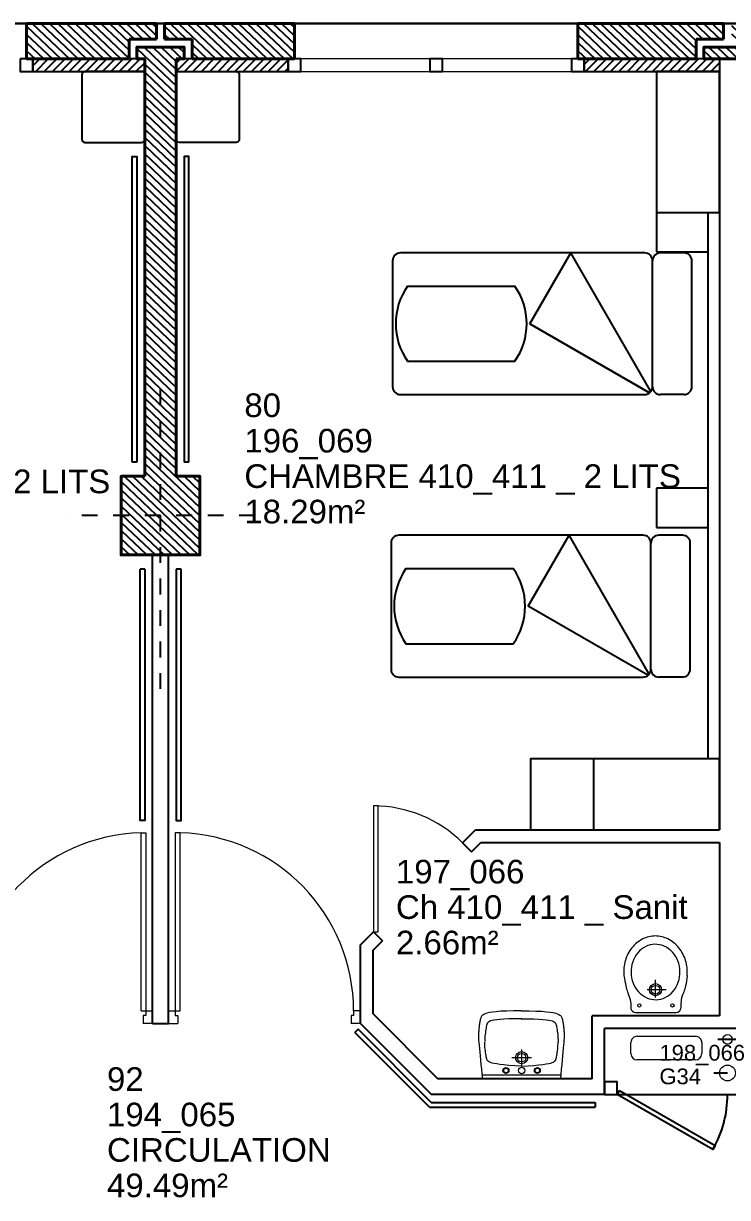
# Model space of a CAD drawing. Header units: metres. Extents: x -8 to 211, y -5 to 116.
# Drawn here: x 193.73 to 198.2, y 64.67 to 72.12 of the extents above; entities that cross this region are included whole.
import ezdxf

# ---------------------------------------------------------------- set-up
doc = ezdxf.new("R2010")
doc.units = ezdxf.units.M
doc.header["$LTSCALE"] = 0.6
doc.header["$MEASUREMENT"] = 0
doc.linetypes.add('CACHÉ', pattern=[0.25, 0.125, -0.125])
doc.linetypes.add('CONTINU', pattern=[0])
doc.layers.get('0').update_dxf_attribs({"linetype": 'CONTINUOUS'})
for name, color, linetype in [('001axes', 1, 'CONTINUOUS'), ('009 main courante', 181, 'CONTINUOUS'), ('400 Lits', 150, 'CONTINUOUS'), ('A_AGENC', 204, 'CONTINUOUS'), ('A_EQMP', 142, 'CONTINUOUS'), ('A_Etiqu_Gaine', 8, 'CONTINUOUS'), ('A_Etiqu_Gaine_ancien', 8, 'CONTINUOUS'), ('A_Etiqu_Gaine_code', 8, 'CONTINUOUS'), ('A_Etiqu_Local', 8, 'CONTINUOUS'), ('A_Etiqu_Local_ancien', 8, 'CONTINUOUS'), ('A_HACH_CLOIS', 7, 'CONTINU'), ('A_HACH_STRUC', 7, 'CONTINUOUS'), ('A_MUR_CLOIS', 8, 'CONTINU'), ('A_MURS_ALÈG', 7, 'CONTINU')]:
    doc.layers.add(name, color=color, linetype=linetype)
for name, color, linetype, lineweight in [('A_CHASS', 4, 'CONTINU', 0), ('A_MURS_STRU', 7, 'CONTINU', 40), ('A_PORTE', 8, 'CONTINU', 0), ('A_SANI', 5, 'CONTINU', 0), ('CONTOUR', 54, 'CONTINUOUS', 30)]:
    doc.layers.add(name, color=color, linetype=linetype, lineweight=lineweight)
doc.styles.add('Attribut', font='arial.ttf')

# ---------------------------------------------------------------- blocks, each defined once
blk = doc.blocks.new('A_Etiqu_Local')
at = {"style": 'Attribut', "flags": 1}
for tag, p in [('CODE_HOPITAL', (-0.4463, 1.632)), ('CODE_SITE', (-0.4463, 1.407)), ('CODE_BATIMENT', (-0.4463, 1.182)), ('CODE_SECTEUR', (-0.4463, 0.957)), ('CODE_ETAGE', (-0.4463, 0.732)), ('NOM_NORMALISE', (-0.4463, -0.843)), ('SECTEUR_ACTIVITE', (-0.4463, -1.068)), ('SOUS_SECTEUR_ACTIVITE', (-0.4463, -1.293)), ('VOLUME', (-0.4463, -1.518)), ('SERVICE', (-0.4463, -1.743)), ('CODE_UG', (-0.4463, -1.968)), ('CODE_UA', (-0.4463, -2.193)), ('CODE_POLE', (-0.4463, -2.418)), ('OCCUPANT_EXTERNE', (-0.4463, -2.643)), ('DISPONIBILITE', (-0.4463, -2.868)), ('ACCES_HANDICAPES', (-0.4463, -3.093)), ('NATURE_SOL', (-0.4463, -3.318)), ('RISQUE_LABORATOIRE', (-0.4463, -3.543)), ('AMIANTE', (-0.4463, -3.768))]:
    blk.add_attdef(tag, p, '', height=0.15, dxfattribs=at)
at = {"layer": 'A_Etiqu_Local', "style": 'Attribut'}
for tag, p in [('CODE_PIECE', (-0.4463, 0.282)), ('NOM_USAGE', (-0.4463, 0.057)), ('SURFACE', (-0.4463, -0.168))]:
    blk.add_attdef(tag, p, '', height=0.15, dxfattribs=at)
at = {"layer": 'A_Etiqu_Local_ancien', "style": 'Attribut'}
blk.add_attdef('CODE_PIECE_ANCIEN', (-0.4463, 0.507), '', height=0.15, dxfattribs=at)
blk = doc.blocks.new('A_Etiqu_Gaine')
at = {"style": 'Attribut', "flags": 1}
for tag, p in [('CODE_HOPITAL', (-0.4323, 0.8651)), ('CODE_SITE', (-0.4323, 0.7151)), ('CODE_BATIMENT', (-0.4323, 0.5651)), ('CODE_SECTEUR', (-0.4323, 0.4151)), ('CODE_ETAGE', (-0.4323, 0.2651)), ('NOM_NORMALISE', (-0.4323, -0.3349)), ('SECTEUR_ACTIVITE', (-0.4323, -0.4849)), ('SOUS_SECTEUR_ACTIVITE', (-0.4323, -0.6349)), ('SURFACE', (-0.4323, -0.7849)), ('CODE_UG', (-0.4323, -0.9349)), ('CODE_POLE', (-0.4323, -1.0849)), ('AMIANTE', (-0.4323, -1.2349))]:
    blk.add_attdef(tag, p, '', height=0.1, dxfattribs=at)
at = {"layer": 'A_Etiqu_Gaine', "style": 'Attribut'}
blk.add_attdef('NOM_USAGE', (-0.4323, -0.1849), '', height=0.1, dxfattribs=at)
at = {"layer": 'A_Etiqu_Gaine_ancien', "style": 'Attribut'}
blk.add_attdef('CODE_PIECE_ANCIEN', (-0.4323, 0.1151), '', height=0.1, dxfattribs=at)
at = {"layer": 'A_Etiqu_Gaine_code', "style": 'Attribut'}
blk.add_attdef('CODE_PIECE', (-0.4323, -0.0349), '', height=0.1, dxfattribs=at)

msp = doc.modelspace()

# ---------------------------------------------------------------- hatches: boundary and pattern name
at = {"layer": 'A_HACH_CLOIS'}
h = msp.add_hatch(dxfattribs=at)
h.set_pattern_fill('ANSI31', color=8, scale=0.3, style=0)
h.set_pattern_definition([(45, (191.049876, 71.815805), (-0.0265165, 0.0265165), [])])
h.paths.add_polyline_path([(194.4999, 71.8958), (193.7897, 71.8958), (193.7897, 71.8158), (194.4999, 71.8158)])
h.paths.add_polyline_path([(191.9097, 71.8958), (191.1998, 71.8958), (191.0499, 71.8958), (191.0499, 71.8158), (191.9097, 71.8158)])
h = msp.add_hatch(dxfattribs=at)
h.set_pattern_fill('ANSI31', color=8, scale=0.3, style=0)
h.set_pattern_definition([(45, (194.700057, 71.8158), (-0.0265165, 0.0265165), [])])
h.paths.add_polyline_path([(198.1499, 71.8958), (197.2898, 71.8958), (197.2898, 71.8158), (198.1499, 71.8158)])
h.paths.add_polyline_path([(195.4098, 71.8958), (194.7999, 71.8958), (194.7001, 71.8958), (194.7001, 71.8158), (195.4098, 71.8158)])
at = {"layer": 'A_HACH_STRUC', "linetype": 'Continuous'}
h = msp.add_hatch(dxfattribs=at)
h.set_pattern_fill('ANSI31', color=8, scale=0.3, angle=-88.5553, style=0)
h.set_pattern_definition([(316.4447, (193.74999, 71.895803), (0.0258395, 0.0271766), [])])
h.paths.add_polyline_path([(194.5749, 72.1208), (193.75, 72.1208), (193.75, 71.8958), (194.3999, 71.8958), (194.3999, 72.0208), (194.5749, 72.0208)])
h = msp.add_hatch(dxfattribs=at)
h.set_pattern_fill('ANSI31', color=8, scale=0.3, angle=-88.5553, style=0)
h.set_pattern_definition([(316.4447, (194.62488, 71.895803), (0.0258395, 0.0271766), [])])
h.paths.add_polyline_path([(195.4498, 72.1208), (194.6249, 72.1208), (194.6249, 72.0208), (194.7999, 72.0208), (194.7999, 71.8958), (195.4498, 71.8958)])
h = msp.add_hatch(dxfattribs=at)
h.set_pattern_fill('ANSI31', color=8, scale=0.3, angle=-88.5553, style=0)
h.set_pattern_definition([(316.4447, (197.250147, 71.895803), (0.02583954, 0.0271766), [])])
h.paths.add_polyline_path([(199.1499, 72.1208), (198.225, 72.1208), (198.225, 72.0208), (198.4, 72.0208), (198.4, 71.8958), (199.1499, 71.8958)])
h.paths.add_polyline_path([(198, 72.0208), (198.175, 72.0208), (198.175, 72.1208), (197.2501, 72.1208), (197.2501, 71.8958), (197.2898, 71.8958), (198, 71.8958)])
h = msp.add_hatch(dxfattribs=at)
h.set_pattern_fill('ANSI31', color=8, scale=0.3, angle=-88.5553, style=0)
h.set_pattern_definition([(316.4447, (194.349883, 68.746185), (0.02583954, 0.0271766), [])])
h.paths.add_polyline_path([(194.8499, 69.2462), (194.7001, 69.2462), (194.7001, 71.8158), (194.6999, 71.8158), (194.6999, 71.8958), (194.7499, 71.8958), (194.7499, 71.9708), (194.4499, 71.9708), (194.4499, 71.8958), (194.4999, 71.8958), (194.5, 71.8958), (194.5, 69.2462), (194.3499, 69.2462), (194.3499, 68.7462), (194.8499, 68.7462)])
h = msp.add_hatch(dxfattribs=at)
h.set_pattern_fill('ANSI31', color=8, scale=0.3, angle=-88.5553, style=0)
h.set_pattern_definition([(316.445, (198.05003, 71.895803), (0.0258395, 0.0271766), [])])
h.paths.add_polyline_path([(198.35, 71.9708), (198.05, 71.9708), (198.05, 71.8958), (198.2499, 71.8958), (198.35, 71.8958)])

# ---------------------------------------------------------------- linework, layer by layer
at = {"layer": '001axes', "color": 8, "linetype": 'CACHÉ'}
for p, q in [((194.5999, 67.8962), (194.5999, 69.7962)), ((195.1999, 68.9962), (193.9999, 68.9962))]:
    msp.add_line(p, q, dxfattribs=at)
at = {"layer": '009 main courante', "color": 8, "linetype": 'Continuous'}
for p, q in [((194.4497, 69.3362), (194.4197, 69.3362)), ((194.7801, 69.3362), (194.7501, 69.3362)), ((194.4997, 68.6562), (194.4697, 68.6562)), ((194.7301, 68.6562), (194.7001, 68.6562)), ((195.8545, 65.7356), (195.8333, 65.7144)), ((196.3067, 65.2409), (195.8333, 65.7144)), ((196.3192, 65.2709), (195.8545, 65.7356)), ((196.3067, 65.2409), (197.3601, 65.2409)), ((196.3192, 65.2709), (197.3601, 65.2709)), ((197.3601, 65.2709), (197.3601, 65.2409))]:
    msp.add_line(p, q, dxfattribs=at)
for points in [[(194.4197, 69.3362), (194.4197, 71.2758), (194.4497, 71.2758), (194.4497, 69.3362)], [(194.7801, 69.3362), (194.7801, 71.2758), (194.7501, 71.2758), (194.7501, 69.3362)], [(194.4997, 68.6562), (194.4997, 67.0608), (194.4697, 67.0608), (194.4697, 68.6562)], [(194.7001, 68.6562), (194.7001, 67.0608), (194.7301, 67.0608), (194.7301, 68.6562)]]:
    msp.add_lwpolyline(points, dxfattribs=at)
at = {"layer": '400 Lits', "color": 8, "linetype": 'Continuous'}
for p, q in [((196.0737, 70.6145), (196.0737, 69.8145)), ((197.674, 70.6645), (196.1237, 70.6645)), ((196.9443, 70.2145), (197.2041, 70.6645)), ((197.7128, 69.7833), (197.2041, 70.6645)), ((197.7237, 69.8145), (197.7237, 70.6145)), ((197.7237, 69.8145), (197.7237, 70.6145)), ((197.7237, 69.8145), (197.7237, 70.6145)), ((197.9237, 70.6645), (197.7737, 70.6645)), ((197.9737, 69.8145), (197.9737, 70.6145)), ((196.1682, 70.453), (196.8498, 70.453)), ((196.9443, 70.2145), (197.7049, 69.7754)), ((197.7049, 69.7754), (196.9443, 70.2145)), ((196.1682, 69.9759), (196.8498, 69.9759)), ((196.1237, 69.7645), (197.674, 69.7645)), ((197.9237, 69.7645), (197.7737, 69.7645)), ((196.0635, 68.8213), (196.0635, 68.0213)), ((197.6638, 68.8713), (196.1135, 68.8713)), ((196.9341, 68.4213), (197.1939, 68.8713)), ((197.7026, 67.9901), (197.1939, 68.8713)), ((197.7135, 68.0213), (197.7135, 68.8213)), ((197.7135, 68.0213), (197.7135, 68.8213)), ((197.7135, 68.0213), (197.7135, 68.8213)), ((197.9135, 68.8713), (197.7635, 68.8713)), ((197.9635, 68.0213), (197.9635, 68.8213)), ((196.158, 68.6598), (196.8396, 68.6598)), ((197.6947, 67.9821), (196.9341, 68.4213)), ((196.158, 68.1827), (196.8396, 68.1827)), ((196.1135, 67.9713), (197.6638, 67.9713)), ((197.9135, 67.9713), (197.7635, 67.9713))]:
    msp.add_line(p, q, dxfattribs=at)
for centre, radius, start, end in [((196.1237, 70.6145), 0.05, 89.99996, 180.00004), ((197.6737, 70.6145), 0.05, 0.00168, 90.00176), ((197.7737, 70.6145), 0.05, 89.99824, 179.99832), ((197.9237, 70.6145), 0.05, 0.00168, 90.00176), ((196.509, 70.2145), 0.416, 145.00777, 214.99254), ((196.509, 70.2145), 0.416, 325.00791, 34.99193), ((196.1237, 69.8145), 0.05, 180.00168, 270.00176), ((197.6737, 69.8145), 0.05, 269.99948, 359.99937), ((197.7737, 69.8145), 0.05, 180.00063, 270.00052), ((197.9237, 69.8145), 0.05, 269.99948, 359.99937), ((196.1135, 68.8213), 0.05, 89.99996, 180.00004), ((197.6635, 68.8213), 0.05, 0.00168, 90.00176), ((197.7635, 68.8213), 0.05, 89.99824, 179.99832), ((197.9135, 68.8213), 0.05, 0.00168, 90.00176), ((196.4988, 68.4213), 0.416, 145.00777, 214.99254), ((196.4988, 68.4213), 0.416, 325.00791, 34.99193), ((196.1135, 68.0213), 0.05, 180.00168, 270.00176), ((197.6635, 68.0213), 0.05, 269.99948, 359.99937), ((197.7635, 68.0213), 0.05, 180.00063, 270.00052), ((197.9135, 68.0213), 0.05, 269.99948, 359.99937)]:
    msp.add_arc(centre, radius, start, end, dxfattribs=at)
at = {"layer": 'A_AGENC', "color": 8, "linetype": 'Continuous'}
msp.add_lwpolyline([(197.4999, 65.3209), (197.4999, 65.4009), (197.4199, 65.4009), (197.4199, 65.3209), (198.9799, 65.3209)], dxfattribs=at)
msp.add_lwpolyline([(197.5149, 65.3469), (198.1212, 64.9969), (198.1062, 64.9709), (197.4999, 65.3209)], close=True, dxfattribs=at)
msp.add_arc((197.4999, 65.3209), 0.7, 329.99999, 359.99998, dxfattribs=at)
at = {"layer": 'A_CHASS', "color": 8, "linetype": 'Continuous'}
for p, q in [((197.2098, 71.8958), (195.4898, 71.8958)), ((195.4898, 71.8158), (197.2098, 71.8158))]:
    msp.add_line(p, q, dxfattribs=at)
at = {"layer": 'A_EQMP', "color": 8, "linetype": 'Continuous'}
for p, q in [((197.7499, 71.8158), (197.7499, 70.6708)), ((198.0751, 70.9208), (198.0751, 67.4509)), ((197.7499, 70.6708), (198.0751, 70.6708)), ((198.0751, 69.1708), (197.7499, 69.1708)), ((197.7499, 69.1708), (197.7499, 68.9208)), ((197.7499, 68.9208), (198.0751, 68.9208)), ((197.35, 67.4509), (197.35, 67.0009)), ((198.2615, 65.6709), (198.1385, 65.6709)), ((198.2, 65.4571), (198.1122, 65.4571))]:
    msp.add_line(p, q, dxfattribs=at)
for points in [[(194.5, 71.8158), (194.12, 71.8158, 0.414214), (194.1, 71.7958), (194.1, 71.3858, 0.414214), (194.12, 71.3658), (194.48, 71.3658, 0.414213), (194.5, 71.3858), (194.5, 71.8158)], [(194.6998, 71.8158), (195.0798, 71.8158, -0.414214), (195.0998, 71.7958), (195.0998, 71.3858, -0.414214), (195.0798, 71.3658), (194.7198, 71.3658, -0.414214), (194.6998, 71.3858), (194.6998, 71.8158)]]:
    msp.add_lwpolyline(points, format="xyb", dxfattribs=at)
msp.add_lwpolyline([(197.7499, 70.9208), (198.1499, 70.9208), (198.1499, 71.8158), (197.7499, 71.8158)], dxfattribs=at)
msp.add_lwpolyline([(198.15, 67.0009), (198.15, 67.4509), (196.95, 67.4509), (196.95, 67.0009)], close=True, dxfattribs=at)
at = {"layer": 'A_MUR_CLOIS', "color": 8, "linetype": 'Continuous'}
for p, q in [((198.1499, 71.8958), (198.1499, 67.0009)), ((194.5499, 65.7709), (194.5499, 68.7462)), ((194.6499, 65.7709), (194.6499, 68.7462)), ((196.5175, 66.9188), (196.5997, 67.0009)), ((196.5997, 67.0009), (198.15, 67.0009)), ((196.5175, 66.9188), (196.5741, 66.8622)), ((196.5741, 66.8622), (196.6328, 66.9209)), ((196.6328, 66.9209), (198.15, 66.9209)), ((198.1499, 66.9209), (198.1499, 65.8205)), ((195.8697, 66.2709), (195.9518, 66.3531)), ((195.9518, 66.3531), (196.0084, 66.2965)), ((195.8697, 65.7709), (195.8697, 66.2709)), ((195.9497, 66.2378), (196.0084, 66.2965)), ((195.9497, 65.8324), (195.9497, 66.2378)), ((195.9496, 65.8324), (196.3611, 65.4209)), ((198.1499, 65.8205), (197.3399, 65.8205)), ((197.3399, 65.4209), (197.3399, 65.8205)), ((194.5499, 65.7709), (194.6499, 65.7709)), ((195.8696, 65.7709), (196.3196, 65.3209)), ((198.9799, 65.7405), (197.4199, 65.7405)), ((197.4199, 65.3209), (197.4199, 65.7405)), ((197.3399, 65.4209), (196.3611, 65.4209)), ((197.4199, 65.3209), (196.3196, 65.3209))]:
    msp.add_line(p, q, dxfattribs=at)
for points in [[(193.7097, 71.8958), (193.7097, 71.8158), (193.7897, 71.8158), (193.7897, 71.8958)], [(193.7897, 71.8958), (193.7897, 71.8158), (194.4999, 71.8158), (194.4999, 71.8958)], [(194.6999, 71.8958), (194.6999, 71.8158), (195.4098, 71.8158), (195.4098, 71.8958)], [(195.4098, 71.8958), (195.4098, 71.8158), (195.4898, 71.8158), (195.4898, 71.8958)], [(196.3098, 71.8958), (196.3098, 71.8158), (196.3898, 71.8158), (196.3898, 71.8958)], [(197.2098, 71.8958), (197.2098, 71.8158), (197.2898, 71.8158), (197.2898, 71.8958)]]:
    msp.add_lwpolyline(points, close=True, dxfattribs=at)
msp.add_lwpolyline([(198.1499, 71.8958), (197.2898, 71.8958), (197.2898, 71.8158), (198.1499, 71.8158)], dxfattribs=at)
at = {"layer": 'A_MURS_ALÈG', "color": 8, "ltscale": 200}
for p, q in [((191.9497, 72.1208), (193.75, 72.1208)), ((195.4498, 72.1208), (197.2501, 72.1208))]:
    msp.add_line(p, q, dxfattribs=at)
at = {"layer": 'A_MURS_STRU', "color": 8, "linetype": 'Continuous'}
for p, q in [((193.75, 72.1208), (193.75, 71.8958)), ((194.5749, 72.1208), (193.75, 72.1208)), ((194.5749, 72.1208), (194.5749, 72.0208)), ((194.6249, 72.1208), (195.4498, 72.1208)), ((194.6249, 72.1208), (194.6249, 72.0208)), ((195.4498, 72.1208), (195.4498, 71.8958)), ((197.2501, 72.1208), (197.2501, 71.8958)), ((198.175, 72.1208), (197.2501, 72.1208)), ((198.175, 72.1208), (198.175, 72.0208)), ((194.3999, 72.0208), (194.3999, 71.8958)), ((194.5749, 72.0208), (194.3999, 72.0208)), ((194.6249, 72.0208), (194.7999, 72.0208)), ((194.7999, 72.0208), (194.7999, 71.8958)), ((198, 72.0208), (198, 71.8958)), ((198.175, 72.0208), (198, 72.0208)), ((194.3999, 71.8958), (193.75, 71.8958)), ((194.5, 69.2462), (194.5, 71.8958)), ((194.7001, 69.2462), (194.7001, 71.8958)), ((194.7999, 71.8958), (195.4498, 71.8958)), ((198, 71.8958), (197.2501, 71.8958))]:
    msp.add_line(p, q, dxfattribs=at)
for points in [[(194.5, 71.8958), (194.4499, 71.8958), (194.4499, 71.9708), (194.7499, 71.9708), (194.7499, 71.8958), (194.7001, 71.8958)], [(198.35, 71.8958), (198.35, 71.9708), (198.05, 71.9708), (198.05, 71.8958), (198.35, 71.8958)], [(194.5, 69.2462), (194.3499, 69.2462), (194.3499, 68.7462), (194.8499, 68.7462), (194.8499, 69.2462), (194.7, 69.2462)]]:
    msp.add_lwpolyline(points, dxfattribs=at)
at = {"layer": 'A_PORTE', "color": 8, "linetype": 'Continuous'}
for p, q in [((195.9818, 67.1531), (195.9518, 67.1531)), ((195.9518, 67.1531), (195.9518, 66.3531)), ((195.9818, 66.3531), (195.9818, 67.1531)), ((194.476, 65.8509), (194.476, 66.9825)), ((194.476, 66.9825), (194.506, 66.9825)), ((194.506, 66.9825), (194.506, 65.8231)), ((194.6938, 66.9825), (194.6938, 65.8231)), ((194.7238, 66.9825), (194.6938, 66.9825)), ((194.7238, 65.8509), (194.7238, 66.9825)), ((195.9518, 66.3531), (195.9818, 66.3531)), ((194.476, 65.8509), (194.5499, 65.8509)), ((194.49, 65.8231), (194.49, 65.7709)), ((194.506, 65.8231), (194.49, 65.8231)), ((194.5499, 65.7709), (194.5499, 65.8509)), ((194.6499, 65.7709), (194.6499, 65.8509)), ((194.6499, 65.8509), (194.7238, 65.8509)), ((194.6938, 65.8231), (194.7098, 65.8231)), ((194.7098, 65.8231), (194.7098, 65.7709)), ((195.8098, 65.8231), (195.8098, 65.7709)), ((195.8258, 65.8231), (195.8098, 65.8231)), ((195.8258, 65.8509), (195.8258, 65.8231)), ((195.8696, 65.8509), (195.8258, 65.8509)), ((195.8696, 65.7709), (195.8696, 65.8509)), ((194.5499, 65.7709), (194.49, 65.7709)), ((194.6499, 65.7709), (194.7098, 65.7709)), ((195.8696, 65.7709), (195.8098, 65.7709))]:
    msp.add_line(p, q, dxfattribs=at)
for centre, radius, start, end in [((195.9518, 66.3531), 0.8, 44.99999, 90), ((194.506, 65.8509), 1.132, 91.51862, 180), ((194.6938, 65.8509), 1.132, 0, 88.48138)]:
    msp.add_arc(centre, radius, start, end, dxfattribs=at)
at = {"layer": 'A_SANI', "color": 8, "linetype": 'Continuous'}
for p, q in [((197.5425, 66.0766), (197.5454, 66.0572)), ((197.5454, 66.0572), (197.5483, 66.04)), ((197.7427, 65.9374), (197.7427, 66.0497)), ((197.9412, 66.0572), (197.9391, 66.04)), ((197.9429, 66.0766), (197.9412, 66.0572)), ((197.5483, 66.04), (197.5512, 66.0248)), ((197.5512, 66.0248), (197.554, 66.0115)), ((197.554, 66.0115), (197.5567, 65.9999)), ((197.5567, 65.9999), (197.5594, 65.9897)), ((197.5594, 65.9897), (197.5619, 65.9809)), ((197.5619, 65.9809), (197.5643, 65.9733)), ((197.5643, 65.9733), (197.5665, 65.9668)), ((197.811, 65.9862), (197.689, 65.9862)), ((197.9225, 65.9733), (197.9198, 65.9668)), ((197.9253, 65.9809), (197.9225, 65.9733)), ((197.9282, 65.9897), (197.9253, 65.9809)), ((197.9311, 65.9999), (197.9282, 65.9897)), ((197.934, 66.0115), (197.9311, 65.9999)), ((197.9366, 66.0248), (197.934, 66.0115)), ((197.9391, 66.04), (197.9366, 66.0248)), ((197.5665, 65.9668), (197.5685, 65.961)), ((197.5685, 65.961), (197.5695, 65.9584)), ((197.5695, 65.9584), (197.5704, 65.956)), ((197.5704, 65.956), (197.5713, 65.9536)), ((197.5713, 65.9536), (197.5721, 65.9514)), ((197.5721, 65.9514), (197.5729, 65.9493)), ((197.5729, 65.9493), (197.5737, 65.9472)), ((197.5737, 65.9472), (197.5744, 65.9451)), ((197.5744, 65.9451), (197.5752, 65.9431)), ((197.5752, 65.9431), (197.5759, 65.941)), ((197.5759, 65.941), (197.5767, 65.9389)), ((197.5767, 65.9389), (197.5774, 65.9368)), ((197.5774, 65.9368), (197.5781, 65.9346)), ((197.5781, 65.9346), (197.5788, 65.9324)), ((197.5788, 65.9324), (197.5795, 65.9302)), ((197.5795, 65.9302), (197.5802, 65.9279)), ((197.5802, 65.9279), (197.5809, 65.9256)), ((197.5809, 65.9256), (197.5815, 65.9233)), ((197.5815, 65.9233), (197.5821, 65.921)), ((197.5821, 65.921), (197.5827, 65.9188)), ((197.5827, 65.9188), (197.5832, 65.9165)), ((197.5832, 65.9165), (197.5841, 65.9121)), ((197.5841, 65.9121), (197.5848, 65.9078)), ((197.5848, 65.9078), (197.5853, 65.9035)), ((197.5853, 65.9035), (197.5857, 65.8992)), ((197.5857, 65.8992), (197.586, 65.8949)), ((197.586, 65.8949), (197.5862, 65.8906)), ((197.904, 65.8949), (197.9039, 65.8906)), ((197.9042, 65.8992), (197.904, 65.8949)), ((197.9044, 65.9035), (197.9042, 65.8992)), ((197.9046, 65.9078), (197.9044, 65.9035)), ((197.905, 65.9121), (197.9046, 65.9078)), ((197.9054, 65.9165), (197.905, 65.9121)), ((197.9057, 65.9188), (197.9054, 65.9165)), ((197.906, 65.921), (197.9057, 65.9188)), ((197.9063, 65.9233), (197.906, 65.921)), ((197.9066, 65.9256), (197.9063, 65.9233)), ((197.907, 65.9279), (197.9066, 65.9256)), ((197.9074, 65.9302), (197.907, 65.9279)), ((197.9078, 65.9324), (197.9074, 65.9302)), ((197.9083, 65.9346), (197.9078, 65.9324)), ((197.9088, 65.9368), (197.9083, 65.9346)), ((197.9093, 65.9389), (197.9088, 65.9368)), ((197.9099, 65.941), (197.9093, 65.9389)), ((197.9105, 65.9431), (197.9099, 65.941)), ((197.9111, 65.9451), (197.9105, 65.9431)), ((197.9118, 65.9472), (197.9111, 65.9451)), ((197.9126, 65.9493), (197.9118, 65.9472)), ((197.9134, 65.9514), (197.9126, 65.9493)), ((197.9143, 65.9536), (197.9134, 65.9514)), ((197.9153, 65.956), (197.9143, 65.9536)), ((197.9163, 65.9584), (197.9153, 65.956)), ((197.9174, 65.961), (197.9163, 65.9584)), ((197.9198, 65.9668), (197.9174, 65.961)), ((196.6431, 65.8224), (196.6407, 65.8199)), ((196.6459, 65.8248), (196.6431, 65.8224)), ((196.6525, 65.8294), (196.6459, 65.8248)), ((196.6612, 65.8335), (196.6525, 65.8294)), ((196.6727, 65.8374), (196.6612, 65.8335)), ((196.6878, 65.8409), (196.6727, 65.8374)), ((196.7071, 65.844), (196.6878, 65.8409)), ((196.7314, 65.8466), (196.7071, 65.844)), ((196.7614, 65.8489), (196.7314, 65.8466)), ((196.7978, 65.8506), (196.7614, 65.8489)), ((196.8414, 65.8519), (196.7978, 65.8506)), ((196.8928, 65.8526), (196.8414, 65.8519)), ((196.8889, 65.8526), (196.9403, 65.8519)), ((196.9403, 65.8519), (196.9838, 65.8506)), ((196.9838, 65.8506), (197.0203, 65.8489)), ((197.0203, 65.8489), (197.0503, 65.8466)), ((197.0503, 65.8466), (197.0746, 65.844)), ((197.0746, 65.844), (197.0939, 65.8409)), ((197.0939, 65.8409), (197.1089, 65.8374)), ((197.1089, 65.8374), (197.1205, 65.8335)), ((197.1205, 65.8335), (197.1292, 65.8294)), ((197.1292, 65.8294), (197.1358, 65.8248)), ((197.1358, 65.8248), (197.1385, 65.8224)), ((197.1385, 65.8224), (197.141, 65.8199)), ((197.5862, 65.8906), (197.5863, 65.8863)), ((197.5863, 65.8863), (197.5864, 65.8818)), ((197.5864, 65.8818), (197.5864, 65.8772)), ((197.5864, 65.8772), (197.5864, 65.8725)), ((197.5864, 65.8725), (197.5865, 65.8693)), ((197.6165, 65.8405), (197.8737, 65.8405)), ((197.9038, 65.8725), (197.9037, 65.8693)), ((197.9039, 65.8863), (197.9038, 65.8818)), ((197.9038, 65.8818), (197.9038, 65.8772)), ((197.9038, 65.8772), (197.9038, 65.8725)), ((197.9039, 65.8906), (197.9039, 65.8863)), ((196.6224, 65.7481), (196.6217, 65.7415)), ((196.6232, 65.7546), (196.6224, 65.7481)), ((196.624, 65.7612), (196.6232, 65.7546)), ((196.6248, 65.7676), (196.624, 65.7612)), ((196.6258, 65.7739), (196.6248, 65.7676)), ((196.6267, 65.78), (196.6258, 65.7739)), ((196.6277, 65.7857), (196.6267, 65.78)), ((196.6287, 65.791), (196.6277, 65.7857)), ((196.6298, 65.7959), (196.6287, 65.791)), ((196.6309, 65.8003), (196.6298, 65.7959)), ((196.6322, 65.8043), (196.6309, 65.8003)), ((196.6335, 65.808), (196.6322, 65.8043)), ((196.635, 65.8114), (196.6335, 65.808)), ((196.6367, 65.8144), (196.635, 65.8114)), ((196.6386, 65.8173), (196.6367, 65.8144)), ((196.6407, 65.8199), (196.6386, 65.8173)), ((197.141, 65.8199), (197.1431, 65.8173)), ((197.1431, 65.8173), (197.145, 65.8144)), ((197.145, 65.8144), (197.1467, 65.8114)), ((197.1467, 65.8114), (197.1482, 65.808)), ((197.1482, 65.808), (197.1495, 65.8043)), ((197.1495, 65.8043), (197.1507, 65.8003)), ((197.1507, 65.8003), (197.1519, 65.7959)), ((197.1519, 65.7959), (197.1529, 65.791)), ((197.1529, 65.791), (197.154, 65.7857)), ((197.154, 65.7857), (197.155, 65.78)), ((197.155, 65.78), (197.1559, 65.7739)), ((197.1559, 65.7739), (197.1568, 65.7676)), ((197.1568, 65.7676), (197.1577, 65.7612)), ((197.1577, 65.7612), (197.1585, 65.7546)), ((197.1585, 65.7546), (197.1593, 65.7481)), ((197.1593, 65.7481), (197.1599, 65.7415)), ((196.6191, 65.7005), (196.619, 65.6947)), ((196.619, 65.6947), (196.6191, 65.6886)), ((196.6192, 65.7061), (196.6191, 65.7005)), ((196.6191, 65.6886), (196.6193, 65.6823)), ((196.6194, 65.7117), (196.6192, 65.7061)), ((196.6193, 65.6823), (196.6196, 65.6754)), ((196.6197, 65.7173), (196.6194, 65.7117)), ((196.6196, 65.6754), (196.6199, 65.6681)), ((196.6201, 65.7231), (196.6197, 65.7173)), ((196.6205, 65.729), (196.6201, 65.7231)), ((196.6211, 65.7352), (196.6205, 65.729)), ((196.6217, 65.7415), (196.6211, 65.7352)), ((197.1599, 65.7415), (197.1606, 65.7352)), ((197.1606, 65.7352), (197.1611, 65.729)), ((197.1611, 65.729), (197.1616, 65.7231)), ((197.1616, 65.7231), (197.162, 65.7173)), ((197.1621, 65.6754), (197.1617, 65.6681)), ((197.162, 65.7173), (197.1623, 65.7117)), ((197.1624, 65.6823), (197.1621, 65.6754)), ((197.1623, 65.7117), (197.1625, 65.7061)), ((197.1625, 65.6886), (197.1624, 65.6823)), ((197.1625, 65.7061), (197.1626, 65.7005)), ((197.1626, 65.6947), (197.1625, 65.6886)), ((197.1626, 65.7005), (197.1626, 65.6947)), ((197.6266, 65.6905), (197.9966, 65.6905)), ((196.6199, 65.6681), (196.621, 65.6518)), ((196.621, 65.6518), (196.6225, 65.6332)), ((196.6225, 65.6332), (196.6243, 65.6125)), ((196.6243, 65.6125), (196.6264, 65.5899)), ((196.8928, 65.6055), (196.8928, 65.5034)), ((197.1574, 65.6125), (197.1553, 65.5899)), ((197.1592, 65.6332), (197.1574, 65.6125)), ((197.1607, 65.6518), (197.1592, 65.6332)), ((197.1617, 65.6681), (197.1607, 65.6518)), ((197.5866, 65.5805), (197.5866, 65.6505)), ((198.0366, 65.6505), (198.0366, 65.5805)), ((196.6264, 65.5899), (196.6287, 65.5655)), ((196.6287, 65.5655), (196.6313, 65.5393)), ((196.6313, 65.5393), (196.6341, 65.5117)), ((196.956, 65.5545), (196.8296, 65.5545)), ((197.1503, 65.5393), (197.1475, 65.5117)), ((197.1529, 65.5655), (197.1503, 65.5393)), ((197.1553, 65.5899), (197.1529, 65.5655)), ((197.9966, 65.5405), (197.6266, 65.5405)), ((196.6341, 65.5117), (196.637, 65.4826)), ((196.637, 65.4826), (196.6401, 65.4523)), ((196.6401, 65.4523), (196.6432, 65.4209)), ((197.1416, 65.4523), (197.1385, 65.4209)), ((197.1446, 65.4826), (197.1416, 65.4523)), ((197.1475, 65.5117), (197.1446, 65.4826)), ((196.6432, 65.4458), (197.1385, 65.4458)), ((196.6432, 65.4209), (197.1385, 65.4209))]:
    msp.add_line(p, q, dxfattribs=at)
for points in [[(196.893, 65.8018), (196.8491, 65.8014), (196.8118, 65.8005), (196.7807, 65.7992), (196.7551, 65.7975), (196.7344, 65.7955), (196.718, 65.7931), (196.7052, 65.7904), (196.6955, 65.7875), (196.6882, 65.7843), (196.6828, 65.781), (196.6828, 65.781), (196.6806, 65.7793), (196.6787, 65.7775), (196.677, 65.7757), (196.6756, 65.7737), (196.6743, 65.7716), (196.6732, 65.7693), (196.6722, 65.7668), (196.6713, 65.7641), (196.6704, 65.7612), (196.6696, 65.758), (196.6696, 65.758), (196.668, 65.7507), (196.6665, 65.7423), (196.665, 65.7331), (196.6636, 65.7231), (196.6623, 65.7126), (196.6611, 65.7018), (196.6601, 65.6907), (196.6593, 65.6795), (196.6587, 65.6685), (196.6583, 65.6577)], [(196.8897, 65.8018), (196.9336, 65.8014), (196.9709, 65.8005), (197.002, 65.7992), (197.0276, 65.7975), (197.0483, 65.7955), (197.0648, 65.7931), (197.0775, 65.7904), (197.0872, 65.7875), (197.0945, 65.7843), (197.0999, 65.781), (197.0999, 65.781), (197.1021, 65.7793), (197.104, 65.7775), (197.1057, 65.7757), (197.1072, 65.7737), (197.1084, 65.7716), (197.1096, 65.7693), (197.1106, 65.7668), (197.1115, 65.7641), (197.1123, 65.7612), (197.1131, 65.758), (197.1131, 65.758), (197.1147, 65.7507), (197.1162, 65.7423), (197.1177, 65.733), (197.1192, 65.723), (197.1205, 65.7124), (197.1216, 65.7013), (197.1226, 65.6899), (197.1235, 65.6784), (197.1241, 65.6669), (197.1244, 65.6555)], [(196.893, 65.4998), (196.8491, 65.5027), (196.8118, 65.5057), (196.7807, 65.5086), (196.7551, 65.5115), (196.7344, 65.5144), (196.718, 65.5174), (196.7052, 65.5204), (196.6955, 65.5235), (196.6882, 65.5267), (196.6828, 65.53), (196.6828, 65.53), (196.6806, 65.5317), (196.6787, 65.5335), (196.677, 65.5354), (196.6756, 65.5374), (196.6743, 65.5395), (196.6732, 65.5417), (196.6722, 65.5442), (196.6713, 65.5469), (196.6704, 65.5499), (196.6696, 65.5531), (196.6696, 65.5531), (196.668, 65.5604), (196.6665, 65.5688), (196.665, 65.578), (196.6636, 65.5879), (196.6623, 65.5984), (196.6611, 65.6093), (196.6601, 65.6204), (196.6593, 65.6316), (196.6587, 65.6426), (196.6583, 65.6534)], [(196.8897, 65.4998), (196.9336, 65.5027), (196.9709, 65.5057), (197.002, 65.5086), (197.0276, 65.5115), (197.0483, 65.5144), (197.0648, 65.5174), (197.0775, 65.5204), (197.0872, 65.5235), (197.0945, 65.5267), (197.0999, 65.53), (197.0999, 65.53), (197.1021, 65.5317), (197.104, 65.5335), (197.1057, 65.5354), (197.1072, 65.5374), (197.1084, 65.5395), (197.1096, 65.5417), (197.1106, 65.5442), (197.1115, 65.5469), (197.1123, 65.5499), (197.1131, 65.5531), (197.1131, 65.5531), (197.1147, 65.5604), (197.1162, 65.5688), (197.1177, 65.578), (197.1192, 65.5881), (197.1205, 65.5987), (197.1216, 65.6098), (197.1226, 65.6212), (197.1235, 65.6327), (197.1241, 65.6442), (197.1244, 65.6556)]]:
    msp.add_lwpolyline(points, dxfattribs=at)
for centre, radius in [((197.7427, 65.9862), 0.0383), ((197.7427, 65.9862), 0.0276), ((197.6401, 65.8866), 0.0105), ((197.8501, 65.8866), 0.0105), ((198.2, 65.6709), 0.03), ((196.8928, 65.5545), 0.0387), ((196.8928, 65.5545), 0.0274), ((196.7933, 65.473), 0.0189), ((196.7933, 65.473), 0.0144), ((196.8928, 65.473), 0.0204), ((196.9923, 65.473), 0.0189), ((196.9923, 65.473), 0.0144), ((198.2, 65.4571), 0.05)]:
    msp.add_circle(centre, radius, dxfattribs=at)
for centre, radius, start, end in [((197.7543, 66.1232), 0.2069, 116.62296, 141.33762), ((197.7416, 66.1484), 0.1787, 89.99999, 116.62297), ((197.7419, 66.1367), 0.1377, 66.06169, 116.31043), ((197.7416, 66.1475), 0.1796, 63.48107, 89.99958), ((197.7281, 66.1205), 0.2098, 38.97843, 63.48104), ((197.7739, 66.1075), 0.232, 141.3375, 163.77953), ((197.7647, 66.1067), 0.1761, 139.7317, 161.08934), ((197.7509, 66.1184), 0.1581, 116.30915, 139.73137), ((197.7336, 66.118), 0.1581, 42.63973, 66.06195), ((197.7204, 66.1058), 0.1761, 21.2818, 42.63944), ((197.7087, 66.1047), 0.2348, 16.69969, 38.97872), ((197.8004, 66.0998), 0.2596, 163.77924, 184.98033), ((197.786, 66.0994), 0.1986, 161.09023, 201.28007), ((197.6994, 66.0977), 0.1986, 341.08941, 21.24612), ((197.6846, 66.0975), 0.26, 355.53663, 16.69932), ((197.765, 66.0913), 0.1761, 201.2818, 222.63944), ((197.7517, 66.0791), 0.1581, 222.63921, 246.06143), ((197.7344, 66.0787), 0.1581, 296.3097, 319.73192), ((197.7207, 66.0903), 0.1761, 319.7317, 341.08934), ((197.7435, 66.0604), 0.1377, 246.06169, 296.33377), ((197.6165, 65.8705), 0.03, 182.18352, 270), ((197.8737, 65.8705), 0.03, 270, 357.81648), ((197.6266, 65.6505), 0.04, 89.99924, 179.99933), ((197.9966, 65.6505), 0.04, 359.99924, 89.99933), ((197.6266, 65.5805), 0.04, 180.00006, 269.99994), ((197.9966, 65.5805), 0.04, 269.99934, 359.99923)]:
    msp.add_arc(centre, radius, start, end, dxfattribs=at)
at = {"layer": 'CONTOUR', "color": 8}
msp.add_lwpolyline([(185.4002, 67.4966), (185.4002, 66.5211), (187.2499, 66.5211), (187.2499, 72.1208), (201.9499, 72.1208), (201.9499, 69.9294), (203.6499, 69.9294), (203.6495, 70.6216)], dxfattribs=at)

# ---------------------------------------------------------------- block references
at = {"layer": 'A_Etiqu_Gaine', "color": 8}
msp.add_blockref('A_Etiqu_Gaine', (198.1999, 65.5707), dxfattribs=at).add_auto_attribs({'CODE_PIECE': '198_066', 'NOM_USAGE': 'G34'})
at = {"layer": 'A_Etiqu_Local', "color": 8}
ref = msp.add_blockref('A_Etiqu_Local', (195.5784, 69.115), dxfattribs=at)
ref.add_attrib('CODE_PIECE', '196_069', (195.1321, 69.3969), dxfattribs={"height": 0.15, "style": 'Attribut'})
ref.add_attrib('CODE_PIECE_ANCIEN', '80', (195.1321, 69.6219), dxfattribs={"layer": 'A_Etiqu_Local_ancien', "height": 0.15, "style": 'Attribut'})
ref.add_attrib('NOM_USAGE', 'CHAMBRE 410_411 _ 2 LITS', (195.1321, 69.1719), dxfattribs={"height": 0.15, "style": 'Attribut'})
ref.add_attrib('SURFACE', '18.29m²', (195.1321, 68.9469), dxfattribs={"height": 0.15, "style": 'Attribut'})
ref = msp.add_blockref('A_Etiqu_Local', (191.9556, 69.0814), dxfattribs=at)
ref.add_attrib('CODE_PIECE', '193_069', (191.5093, 69.3634), dxfattribs={"height": 0.15, "style": 'Attribut'})
ref.add_attrib('CODE_PIECE_ANCIEN', '79', (191.5093, 69.5884), dxfattribs={"layer": 'A_Etiqu_Local_ancien', "height": 0.15, "style": 'Attribut'})
ref.add_attrib('NOM_USAGE', 'CHAMBRE 408_409 _ 2 LITS', (191.5093, 69.1384), dxfattribs={"height": 0.15, "style": 'Attribut'})
ref.add_attrib('SURFACE', '18.29m²', (191.5093, 68.9134), dxfattribs={"height": 0.15, "style": 'Attribut'})
ref = msp.add_blockref('A_Etiqu_Local', (196.5409, 66.3786), dxfattribs=at)
ref.add_attrib('CODE_PIECE', '197_066', (196.0946, 66.6606), dxfattribs={"height": 0.15, "style": 'Attribut'})
ref.add_attrib('NOM_USAGE', 'Ch 410_411 _ Sanit', (196.0946, 66.4356), dxfattribs={"height": 0.15, "style": 'Attribut'})
ref.add_attrib('SURFACE', '2.66m²', (196.0946, 66.2106), dxfattribs={"height": 0.15, "style": 'Attribut'})
ref = msp.add_blockref('A_Etiqu_Local', (194.7063, 64.8368), dxfattribs=at)
ref.add_attrib('CODE_PIECE', '194_065', (194.26, 65.1188), dxfattribs={"height": 0.15, "style": 'Attribut'})
ref.add_attrib('CODE_PIECE_ANCIEN', '92', (194.26, 65.3438), dxfattribs={"layer": 'A_Etiqu_Local_ancien', "height": 0.15, "style": 'Attribut'})
ref.add_attrib('NOM_USAGE', 'CIRCULATION', (194.26, 64.8938), dxfattribs={"height": 0.15, "style": 'Attribut'})
ref.add_attrib('SURFACE', '49.49m²', (194.26, 64.6688), dxfattribs={"height": 0.15, "style": 'Attribut'})

doc.saveas('drawing.dxf')
